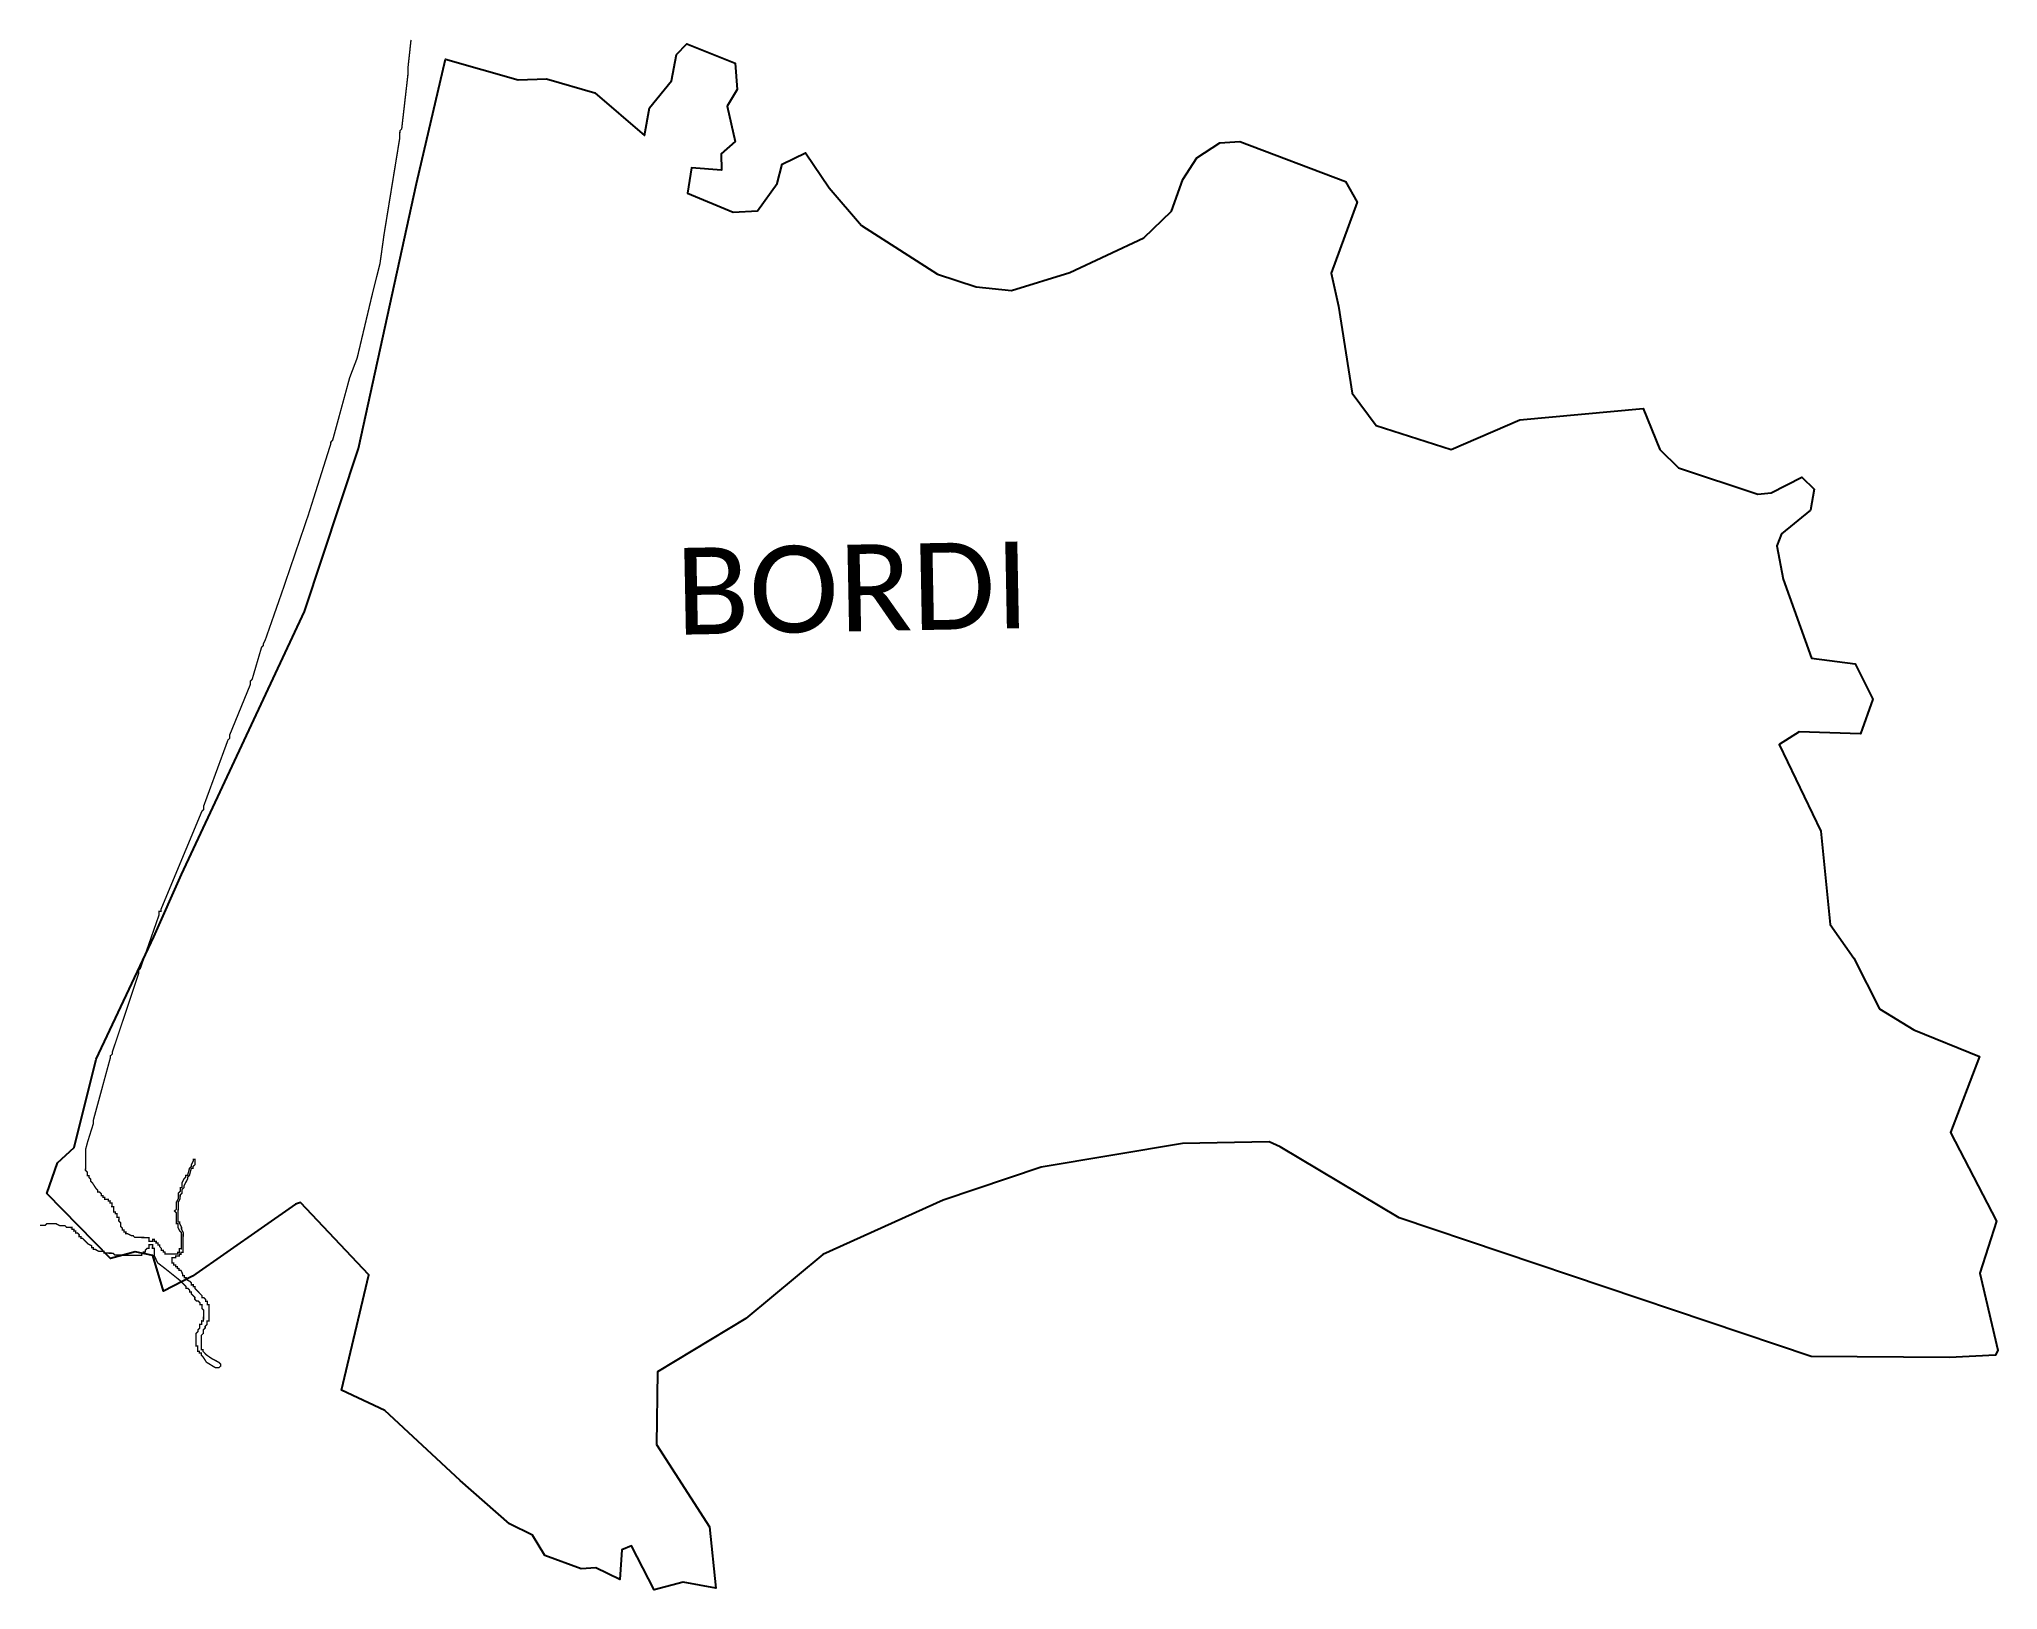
# Model space of a CAD drawing. Header units: metres. Extents: x 262706 to 267030, y 2222791 to 2226214.
import ezdxf

# ---------------------------------------------------------------- set-up
doc = ezdxf.new("R2010")
doc.units = ezdxf.units.M
for name, color, linetype in [('HIGH TIDE LINE', 6, 'Continuous'), ('village', 3, 'Continuous'), ('VILLAGE NAME', 250, 'Continuous')]:
    doc.layers.add(name, color=color, linetype=linetype)
doc.styles.get("Standard").update_dxf_attribs({"font": 'simplex.shx'})

msp = doc.modelspace()

# ---------------------------------------------------------------- linework, layer by layer
at = {"layer": 'HIGH TIDE LINE', "lineweight": 35, "const_width": 3}
msp.add_lwpolyline([(263526.6, 2226212.7), (263519.8, 2226150.3), (263519.7, 2226142.4), (263519.6, 2226134.5), (263506, 2226015.9), (263502, 2226012), (263501.9, 2226008), (263501.7, 2225996.1), (263467, 2225782.8), (263458.2, 2225719.5), (263441.4, 2225652.5), (263407.7, 2225510.4), (263391.2, 2225467.1), (263353.6, 2225329), (263349.6, 2225325.1), (263349.5, 2225321.1), (263299.7, 2225163.4), (263241.9, 2224994), (263204.7, 2224887.6), (263200.6, 2224879.7), (263200.6, 2224875.7), (263196.6, 2224871.8), (263175.8, 2224800.9), (263171.7, 2224797), (263171.6, 2224789), (263126.5, 2224678.8), (263126.4, 2224670.9), (263122.4, 2224667), (263068.8, 2224521.2), (263068.7, 2224517.3), (263068.7, 2224513.3), (263064.7, 2224509.4), (262974.4, 2224292.9), (262974.4, 2224288.9), (262970.4, 2224289), (262970.4, 2224285), (262970.3, 2224281), (262929, 2224162.8), (262925, 2224158.9), (262924.9, 2224151), (262867, 2223977.6), (262866.9, 2223973.6), (262862.9, 2223969.7), (262862.8, 2223965.8), (262825.2, 2223827.7), (262825.2, 2223823.7), (262825.1, 2223819.8), (262812.7, 2223780.4), (262808.5, 2223764.6), (262808.4, 2223760.6), (262808.4, 2223756.7), (262808.3, 2223752.7), (262808.3, 2223748.7), (262808.2, 2223744.8), (262808, 2223732.9), (262808, 2223728.9), (262807.9, 2223725), (262807.9, 2223721), (262807.8, 2223717.1), (262811.7, 2223713), (262811.6, 2223709.1), (262811.6, 2223705.1), (262815.5, 2223705.1), (262815.5, 2223701.1), (262819.4, 2223697.1), (262819.3, 2223693.1), (262823.2, 2223689.1), (262831, 2223677.1), (262834.9, 2223673.1), (262834.8, 2223669.2), (262838.8, 2223669.1), (262842.7, 2223665.1), (262842.6, 2223661.1), (262846.6, 2223661.1), (262846.5, 2223657.1), (262850.5, 2223657), (262850.4, 2223653.1), (262854.4, 2223653), (262858.4, 2223653), (262858.3, 2223649), (262862.3, 2223649), (262862.2, 2223645), (262866.2, 2223644.9), (262866.1, 2223641), (262866, 2223637), (262870, 2223637), (262869.9, 2223633), (262869.9, 2223629), (262869.8, 2223625.1), (262873.8, 2223625), (262873.7, 2223621.1), (262877.7, 2223621), (262877.6, 2223617.1), (262877.6, 2223613.1), (262881.5, 2223613), (262881.5, 2223609.1), (262881.4, 2223605.1), (262885.3, 2223601.1), (262885.3, 2223597.1), (262885.2, 2223593.2), (262889.1, 2223589.2), (262889.1, 2223585.2), (262893, 2223585.2), (262893, 2223581.2), (262896.9, 2223581.1), (262896.9, 2223577.2), (262900.8, 2223577.1), (262908.7, 2223573), (262912.6, 2223573), (262916.5, 2223569), (262920.5, 2223568.9), (262924.5, 2223568.9), (262928.4, 2223568.8), (262932.4, 2223568.7), (262936.3, 2223568.7), (262940.3, 2223568.6), (262944.3, 2223568.6), (262948.2, 2223568.5), (262948.2, 2223564.6), (262948.1, 2223560.6), (262952.1, 2223560.5), (262956, 2223560.5), (262956.1, 2223564.4), (262960, 2223564.4), (262960, 2223560.4), (262963.9, 2223560.4), (262963.9, 2223556.4), (262967.8, 2223556.4), (262967.8, 2223552.4), (262971.7, 2223552.3), (262971.7, 2223548.4), (262975.6, 2223544.4), (262975.5, 2223540.4), (262979.5, 2223540.3), (262979.4, 2223536.4), (262983.4, 2223536.3), (262983.3, 2223532.4), (262987.3, 2223532.3), (262991.3, 2223532.3), (262995.2, 2223532.2), (262999.2, 2223532.1), (263003.1, 2223532.1), (263007.1, 2223532), (263011, 2223532), (263011.1, 2223535.9), (263015.1, 2223535.9), (263015.1, 2223539.8), (263015.2, 2223543.8), (263019.1, 2223543.7), (263019.2, 2223547.7), (263019.2, 2223551.7), (263019.3, 2223555.6), (263019.4, 2223559.6), (263019.4, 2223563.5), (263019.5, 2223567.5), (263019.5, 2223571.5), (263019.6, 2223575.4), (263019.6, 2223579.4), (263015.7, 2223583.4), (263011.9, 2223591.4), (263012, 2223599.3), (263008.1, 2223599.3), (263008.1, 2223603.3), (263008.2, 2223607.3), (263008.2, 2223611.2), (263008.3, 2223615.2), (263008.3, 2223619.1), (263008.4, 2223623.1), (263004.5, 2223627.1), (263008.5, 2223631), (263008.6, 2223635), (263008.6, 2223638.9), (263008.7, 2223642.9), (263008.7, 2223646.9), (263012.8, 2223654.7), (263012.9, 2223662.6), (263013, 2223666.6), (263017, 2223670.5), (263017, 2223674.5), (263017.1, 2223678.4), (263021.1, 2223678.4), (263021.1, 2223682.3), (263021.2, 2223686.3), (263021.2, 2223690.2), (263025.3, 2223698.1), (263029.3, 2223702), (263029.4, 2223706), (263033.3, 2223705.9), (263037.5, 2223721.7), (263041.5, 2223725.6), (263041.6, 2223729.5), (263045.7, 2223737.4), (263045.7, 2223741.4), (263049.7, 2223741.3), (263049.6, 2223737.4), (263049.6, 2223733.4), (263049.5, 2223729.4), (263045.5, 2223725.5), (263045.4, 2223721.6), (263041.5, 2223721.6), (263037.3, 2223705.8), (263033.3, 2223701.9), (263033.2, 2223698), (263029.2, 2223690.1), (263025.1, 2223682.3), (263025, 2223678.3), (263021, 2223674.4), (263020.9, 2223670.4), (263020.9, 2223666.5), (263016.9, 2223662.6), (263016.8, 2223654.7), (263012.7, 2223646.8), (263012.6, 2223642.8), (263012.6, 2223638.9), (263012.5, 2223634.9), (263012.5, 2223631), (263012.4, 2223627), (263012.4, 2223623), (263012.3, 2223619.1), (263012.2, 2223615.1), (263012.2, 2223611.2), (263012.1, 2223607.2), (263012.1, 2223603.2), (263016, 2223603.2), (263016, 2223599.2), (263019.8, 2223591.3), (263019.8, 2223587.3), (263023.6, 2223579.3), (263023.5, 2223575.4), (263023.5, 2223571.4), (263023.4, 2223567.4), (263023.4, 2223563.5), (263023.3, 2223555.6), (263023.1, 2223547.6), (263023.1, 2223543.7), (263023, 2223539.7), (263023, 2223535.8), (263019, 2223535.8), (263019, 2223531.9), (263015, 2223531.9), (263014.9, 2223528), (263011, 2223528), (263007, 2223528.1), (263007, 2223524.1), (263003, 2223524.2), (262999.1, 2223524.2), (262999, 2223520.3), (262998.9, 2223516.3), (262998.9, 2223512.3), (263002.8, 2223512.3), (263002.8, 2223508.3), (263006.7, 2223508.3), (263006.7, 2223504.3), (263010.6, 2223504.3), (263010.6, 2223500.3), (263014.5, 2223500.2), (263014.5, 2223496.3), (263018.5, 2223496.2), (263022.3, 2223488.2), (263022.2, 2223484.3), (263026.2, 2223484.2), (263026.1, 2223480.3), (263030.1, 2223480.2), (263030, 2223476.3), (263037.9, 2223472.2), (263041.8, 2223468.2), (263041.7, 2223464.2), (263045.7, 2223464.2), (263045.7, 2223460.2), (263049.6, 2223460.1), (263049.6, 2223456.2), (263053.5, 2223452.2), (263057.4, 2223448.1), (263061.3, 2223444.1), (263065.2, 2223440.1), (263065.1, 2223436.2), (263069.1, 2223436.1), (263073, 2223432.1), (263072.9, 2223428.1), (263076.9, 2223428.1), (263076.8, 2223424.1), (263076.8, 2223420.1), (263080.7, 2223420.1), (263080.7, 2223416.1), (263080.6, 2223412.2), (263080.5, 2223408.2), (263080.5, 2223404.2), (263080.4, 2223400.3), (263080.4, 2223396.3), (263080.3, 2223392.4), (263080.3, 2223388.4), (263080.2, 2223384.5), (263076.2, 2223384.5), (263076.2, 2223380.5), (263076.1, 2223376.6), (263072.1, 2223372.7), (263072.1, 2223368.7), (263068, 2223364.8), (263068, 2223360.9), (263067.9, 2223356.9), (263063.9, 2223353), (263063.9, 2223349), (263063.8, 2223345.1), (263063.7, 2223341.1), (263063.7, 2223337.2), (263063.6, 2223333.2), (263063.6, 2223329.2), (263063.5, 2223325.3), (263063.5, 2223321.3), (263067.4, 2223321.3), (263067.4, 2223317.3), (263071.3, 2223313.3), (263075.2, 2223309.3), (263086.9, 2223301.2), (263102.6, 2223293), (263106.6, 2223289), (263106.5, 2223285.1), (263102.5, 2223281.2), (263098.5, 2223281.2), (263094.6, 2223281.3), (263074.9, 2223293.4), (263067.2, 2223305.4), (263063.3, 2223309.4), (263063.3, 2223313.4), (263059.4, 2223313.5), (263059.4, 2223317.4), (263055.5, 2223317.5), (263055.5, 2223321.4), (263055.6, 2223325.4), (263055.7, 2223329.4), (263051.7, 2223329.4), (263051.8, 2223333.4), (263051.8, 2223337.3), (263051.9, 2223341.3), (263051.9, 2223345.3), (263052, 2223349.2), (263052, 2223353.2), (263052.1, 2223357.1), (263056.1, 2223361), (263056.2, 2223365), (263060.2, 2223368.9), (263060.2, 2223372.9), (263060.3, 2223376.8), (263064.3, 2223376.8), (263064.3, 2223380.7), (263064.4, 2223384.7), (263068.3, 2223384.6), (263068.4, 2223388.6), (263068.4, 2223392.5), (263068.5, 2223396.5), (263068.6, 2223400.5), (263068.6, 2223404.4), (263068.7, 2223408.4), (263064.8, 2223412.4), (263064.8, 2223416.4), (263064.9, 2223420.3), (263060.9, 2223420.4), (263061, 2223424.3), (263057.1, 2223428.3), (263053.1, 2223428.4), (263049.2, 2223432.4), (263049.3, 2223436.4), (263045.4, 2223440.4), (263041.5, 2223444.4), (263041.5, 2223448.4), (263037.6, 2223448.4), (263037.6, 2223452.4), (263033.7, 2223456.4), (263029.8, 2223456.5), (263029.8, 2223460.4), (263025.9, 2223464.4), (263022, 2223468.5), (263018.1, 2223472.5), (262982.9, 2223500.7), (262967.2, 2223512.8), (262959.5, 2223528.8), (262959.6, 2223536.7), (262959.7, 2223540.6), (262959.8, 2223544.6), (262955.8, 2223544.6), (262955.8, 2223548.6), (262955.9, 2223552.6), (262951.9, 2223552.6), (262948, 2223552.7), (262947.9, 2223548.7), (262947.9, 2223544.8), (262943.9, 2223544.8), (262939.9, 2223540.9), (262939.8, 2223537), (262935.9, 2223537), (262935.8, 2223533.1), (262931.9, 2223533.1), (262931.8, 2223529.1), (262927.9, 2223529.2), (262923.9, 2223529.3), (262919.9, 2223529.3), (262912, 2223529.4), (262908.1, 2223529.5), (262904.1, 2223529.5), (262900.1, 2223529.6), (262896.2, 2223529.7), (262892.2, 2223529.7), (262888.3, 2223529.8), (262884.3, 2223529.8), (262880.3, 2223529.9), (262876.4, 2223529.9), (262872.4, 2223530), (262868.5, 2223534), (262864.6, 2223534.1), (262860.6, 2223534.1), (262856.7, 2223534.2), (262852.7, 2223534.2), (262848.7, 2223534.3), (262848.8, 2223538.3), (262844.8, 2223538.3), (262840.9, 2223538.4), (262836.9, 2223538.4), (262829.1, 2223542.5), (262825.1, 2223542.6), (262825.2, 2223546.5), (262821.2, 2223546.6), (262821.2, 2223550.5), (262813.4, 2223554.6), (262801.7, 2223566.7), (262797.7, 2223566.7), (262797.8, 2223570.7), (262793.8, 2223570.7), (262793.9, 2223574.7), (262790, 2223578.7), (262786, 2223578.8), (262786.1, 2223582.7), (262782.1, 2223582.8), (262782.2, 2223586.7), (262778.2, 2223586.8), (262778.3, 2223590.8), (262774.3, 2223590.8), (262770.4, 2223590.9), (262766.4, 2223590.9), (262762.5, 2223594.9), (262758.5, 2223595), (262754.6, 2223595.1), (262750.6, 2223595.1), (262742.8, 2223599.2), (262738.8, 2223599.2), (262734.8, 2223599.3), (262730.9, 2223599.4), (262726.9, 2223599.4), (262723, 2223599.5), (262718.9, 2223595.6), (262715, 2223595.6), (262711, 2223595.7), (262707.1, 2223595.7)], dxfattribs=at)
at = {"layer": 'village', "color": 3}
msp.add_polyline3d([(267030.3, 2223319.7, 0), (267024.9, 2223309.1, 0), (266923.7, 2223303.7, 0), (266618.4, 2223306, 0), (265708.7, 2223612.2, 0), (265445.7, 2223768.9, 0), (265421.7, 2223779.9, 0), (265230.1, 2223776.3, 0), (264918, 2223724.2, 0), (264701.5, 2223651.1, 0), (264435.9, 2223531.2, 0), (264265.7, 2223390.2, 0), (264071.2, 2223272.1, 0), (264068.5, 2223111.4, 0), (264186, 2222929.8, 0), (264199.3, 2222794.5, 0), (264127.8, 2222807.7, 0), (264063.5, 2222790.9, 0), (264013.3, 2222888, 0), (263992.1, 2222878.9, 0), (263987.4, 2222813.8, 0), (263935, 2222839.3, 0), (263902.2, 2222837.4, 0), (263822.2, 2222866.7, 0), (263795, 2222911.5, 0), (263744.4, 2222936.5, 0), (263634.9, 2223032.1, 0), (263468.7, 2223186.7, 0), (263372.9, 2223231.9, 0), (263433.4, 2223486.3, 0), (263282.6, 2223646, 0), (263271.8, 2223642.1, 0), (263044, 2223483.2, 0), (262980, 2223449.9, 0), (262956.8, 2223528.6, 0), (262917.4, 2223537.4, 0), (262863.1, 2223522, 0), (262722.7, 2223665.5, 0), (262746.4, 2223733.9, 0), (262782.7, 2223767.7, 0), (262831.4, 2223962.3, 0), (262958.8, 2224232.5, 0), (263020, 2224369.8, 0), (263291.1, 2224951, 0), (263411, 2225310.7, 0), (263538.7, 2225895.5, 0), (263603, 2226170.3, 0), (263763.3, 2226124.8, 0), (263825.5, 2226126.9, 0), (263932.6, 2226095.8, 0), (264042.2, 2226001.8, 0), (264053.2, 2226062.4, 0), (264101.6, 2226122, 0), (264112.9, 2226180.2, 0), (264135.9, 2226204.1, 0), (264242, 2226161.6, 0), (264246.9, 2226103.3, 0), (264224.6, 2226066.5, 0), (264242.2, 2225988, 0), (264211.3, 2225961, 0), (264212.3, 2225924.8, 0), (264145.7, 2225930.5, 0), (264136.9, 2225874.2, 0), (264237.8, 2225832.1, 0), (264291.7, 2225835.1, 0), (264335.2, 2225895.8, 0), (264345.9, 2225938.3, 0), (264397.3, 2225963.3, 0), (264450.2, 2225886.1, 0), (264521.5, 2225802.6, 0), (264689.3, 2225695.3, 0), (264774.4, 2225667.5, 0), (264852.6, 2225659.3, 0), (264981, 2225699.3, 0), (265144.7, 2225775.7, 0), (265205.6, 2225834.6, 0), (265230.7, 2225904.6, 0), (265261.7, 2225952.3, 0), (265312.8, 2225985.4, 0), (265357, 2225988.5, 0), (265590.1, 2225899.9, 0), (265615.6, 2225854.4, 0), (265558.3, 2225697.7, 0), (265574.5, 2225624.9, 0), (265605, 2225432.9, 0), (265657.5, 2225361.1, 0), (265823.4, 2225308.1, 0), (265974.7, 2225373.7, 0), (266246.9, 2225399, 0), (266284.2, 2225308.4, 0), (266325.3, 2225267.9, 0), (266500.1, 2225209.7, 0), (266530.1, 2225212.5, 0), (266597.6, 2225246.9, 0), (266624.9, 2225220.9, 0), (266616.7, 2225174.2, 0), (266552.7, 2225122.5, 0), (266542.2, 2225096, 0), (266556.1, 2225022.3, 0), (266618.8, 2224847.5, 0), (266715.2, 2224835.3, 0), (266754.2, 2224756.9, 0), (266727.3, 2224680.9, 0), (266591.4, 2224685.2, 0), (266547.4, 2224657.4, 0), (266639.8, 2224466.1, 0), (266659.8, 2224259.6, 0), (266712.3, 2224185.3, 0), (266768.7, 2224073.7, 0), (266844.8, 2224026.9, 0), (266990, 2223968.6, 0), (266925.9, 2223800.5, 0), (267027.6, 2223604.6, 0), (266990.3, 2223490.3, 0)], close=True, dxfattribs=at)

# ---------------------------------------------------------------- texts
at = {"layer": 'VILLAGE NAME', "insert": (264109, 2225090.7), "char_height": 191.456, "attachment_point": 1, "rotation": 1.1028}
msp.add_mtext_dynamic_manual_height_columns('{\\fCalibri|b0|i0|c0|p34;BORDI}', width=161.46, gutter_width=957.3, heights=[0], dxfattribs=at)

doc.saveas('drawing.dxf')
